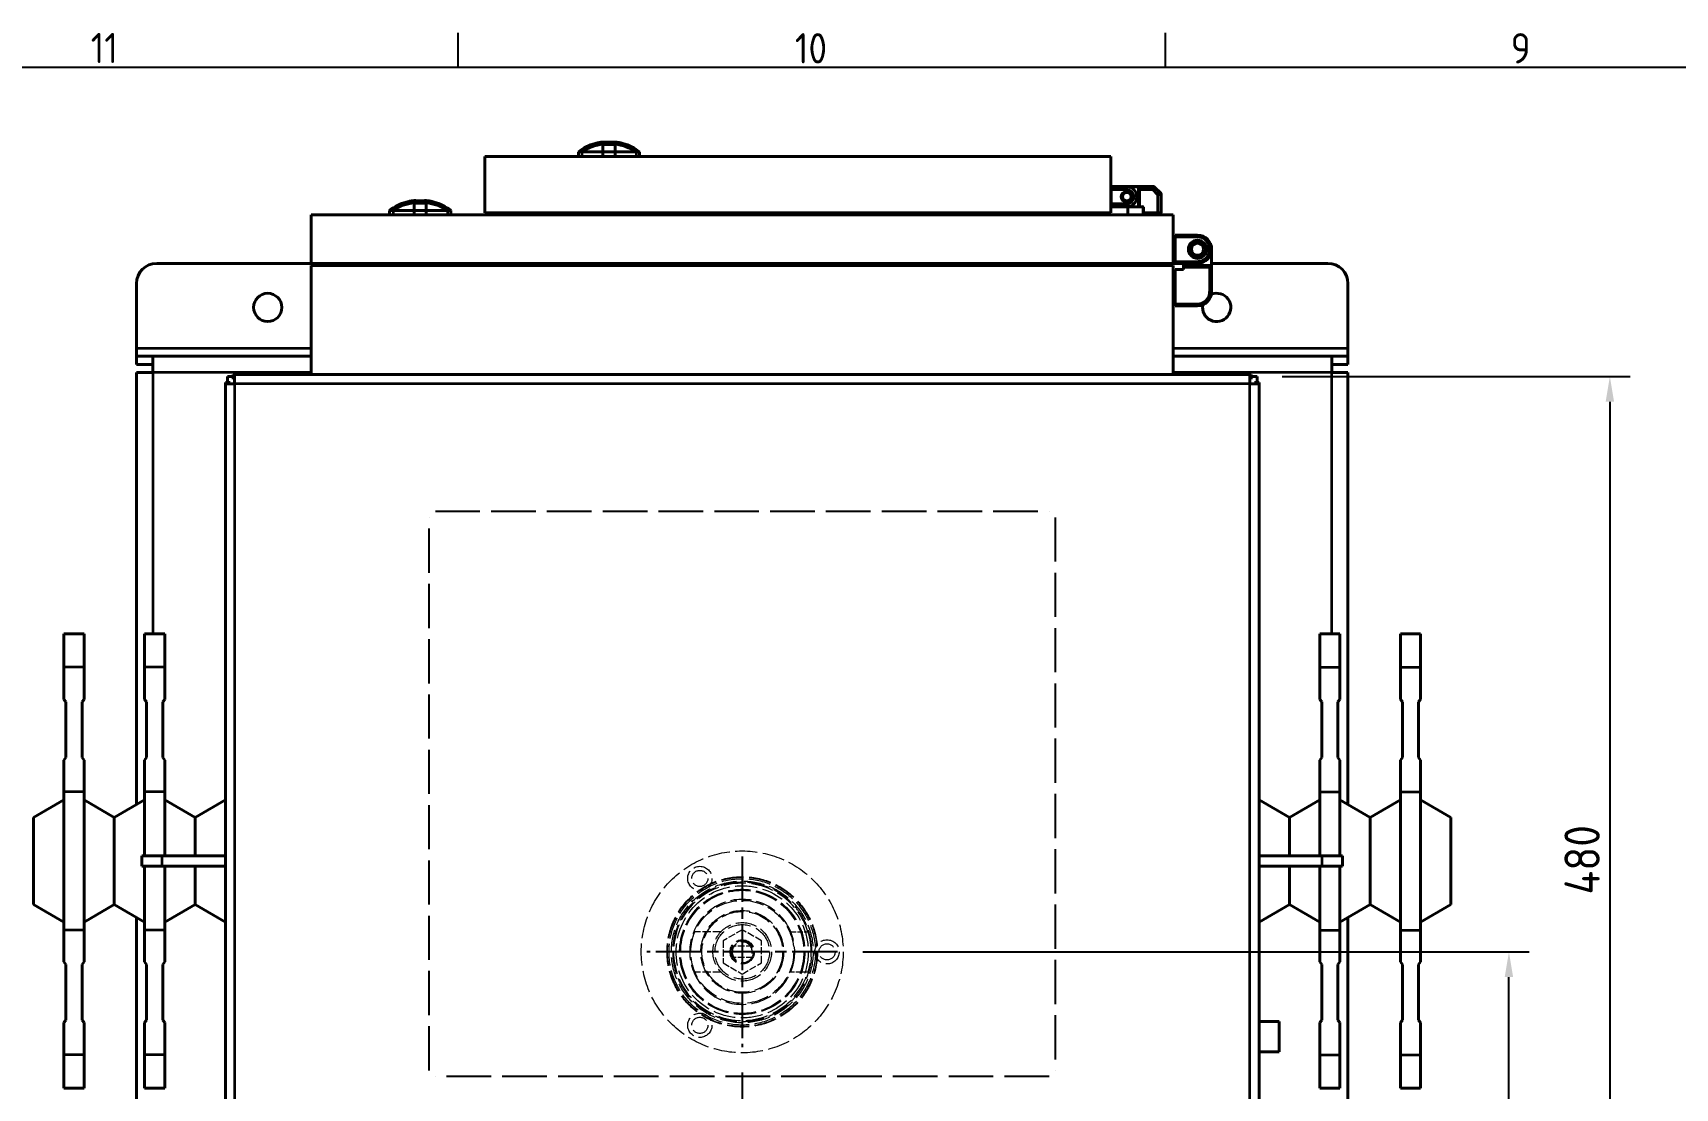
# Model space of a CAD drawing. Header units: millimetres. Extents: x 0 to 4205, y 0 to 2970.
# Drawn here: x 490 to 1304, y 2364 to 2887 of the extents above; entities that cross this region are included whole.
import ezdxf

# ---------------------------------------------------------------- set-up
doc = ezdxf.new("R2010")
doc.units = ezdxf.units.MM
doc.header["$LTSCALE"] = 5
doc.linetypes.add('CHAIN', pattern=[0.3543, 0.2362, -0.0295, 0.0591, -0.0295])
doc.linetypes.add('DASHED', pattern=[0.2067, 0.1654, -0.0413])
doc.layers.get('0').update_dxf_attribs({"color": 3, "lineweight": 25})
for name, color, linetype, lineweight in [('가려진 것(ISO)', 2, 'DASHED', 18), ('가려진 좁은 것(ISO)', 2, 'DASHED', 18), ('가시적인 것(ISO)', 3, 'Continuous', 40), ('가시적인 좁은 것(ISO)', 3, 'Continuous', 35), ('경계(ISO)', 7, 'Continuous', 25), ('스케치 형상(ISO)', 3, 'Continuous', 25), ('중심 표식(ISO)', 1, 'Continuous', 25), ('치수(ISO)', 2, 'Continuous', 25)]:
    doc.layers.add(name, color=color, linetype=linetype, lineweight=lineweight)
doc.styles.add('문자 텍스트_M2B', font='isocp.shx')
doc.styles.add('치수 텍스트_PSTEK_POSCO', font='isocp.shx')
doc.dimstyles.new('치수_PSTEK_POSCO', dxfattribs={"dimscale": 5, "dimtxt": 3.5, "dimasz": 2.5, "dimexe": 2, "dimexo": 2.5, "dimgap": 1, "dimtad": 1, "dimrnd": 1e-08, "dimdsep": 46, "dimtxsty": '치수 텍스트_PSTEK_POSCO', "dimcen": 0.09, "dimdle": 10, "dimclrd": 7, "dimclre": 7, "dimclrt": 2, "dimadec": 1, "dimazin": 2, "dimtfac": 1, "dimtmove": 0, "dimatfit": 3, "dimfxl": 0, "dimtolj": 1, "dimlwd": -1, "dimlwe": -1, "dimarcsym": 0})

# ---------------------------------------------------------------- blocks, each defined once
blk = doc.blocks.new('경계 Default Border')
at = {"layer": '경계(ISO)'}
for p, q in [((140.17, 574), (140.17, 577.4)), ((210.25, 574), (210.25, 577.4))]:
    blk.add_line(p, q, dxfattribs=at)
at = {"layer": '경계(ISO)', "flags": 128}
blk.add_lwpolyline([(20, 20), (20, 574), (821, 574), (821, 20), (20, 20)], dxfattribs=at)
at = {"layer": '경계(ISO)', "color": 2, "char_height": 3, "attachment_point": 7, "style": '문자 텍스트_M2B'}
for s, insert in [('11', (103.78, 574.4)), ('10', (173.53, 574.37)), ('9', (244.44, 574.37))]:
    blk.add_mtext(s, dxfattribs=dict(at, insert=insert))
blk = doc.blocks.new('*D33')
at = {"layer": 'Defpoints', "color": 0, "transparency": 16777216}
for p in [(841.59, 2384.57), (1096.59, 2236.82), (1096.59, 2161.23)]:
    blk.add_point(p, dxfattribs=at)
at = {"layer": '치수(ISO)', "color": 7, "transparency": 16777216}
for p, q in [((841.59, 2372.07), (841.59, 2151.23)), ((1096.59, 2224.32), (1096.59, 2151.23)), ((854.09, 2161.23), (1084.09, 2161.23))]:
    blk.add_line(p, q, dxfattribs=at)
for points in [[(854.09, 2163.31), (854.09, 2159.14), (841.59, 2161.23)], [(1084.09, 2163.31), (1084.09, 2159.14), (1096.59, 2161.23)]]:
    blk.add_solid(points, dxfattribs=at)
at = {"layer": '치수(ISO)', "color": 2, "transparency": 16777216, "insert": (952.75, 2174.98), "char_height": 17.5, "attachment_point": 4, "style": '치수 텍스트_PSTEK_POSCO'}
blk.add_mtext('\\A1;255', dxfattribs=at)
blk = doc.blocks.new('*D34')
at = {"layer": 'Defpoints', "color": 0, "transparency": 16777216}
for p in [(888.84, 2431.82), (1221.33, 2431.82), (1096.59, 2236.82)]:
    blk.add_point(p, dxfattribs=at)
at = {"layer": '치수(ISO)', "color": 7, "transparency": 16777216}
for p, q in [((901.34, 2431.82), (1231.33, 2431.82)), ((1221.33, 2249.32), (1221.33, 2419.32)), ((1109.09, 2236.82), (1231.33, 2236.82))]:
    blk.add_line(p, q, dxfattribs=at)
for points in [[(1219.24, 2419.32), (1223.41, 2419.32), (1221.33, 2431.82)], [(1219.24, 2249.32), (1223.41, 2249.32), (1221.33, 2236.82)]]:
    blk.add_solid(points, dxfattribs=at)
at = {"layer": '치수(ISO)', "color": 2, "transparency": 16777216, "insert": (1207.58, 2319.92), "char_height": 17.5, "attachment_point": 4, "rotation": 90, "style": '치수 텍스트_PSTEK_POSCO'}
blk.add_mtext('\\A1;195', dxfattribs=at)
blk = doc.blocks.new('*D39')
at = {"layer": 'Defpoints', "color": 0, "transparency": 16777216}
for p in [(1096.59, 2716.82), (1096.59, 2236.82), (1271.31, 2236.82)]:
    blk.add_point(p, dxfattribs=at)
at = {"layer": '치수(ISO)', "color": 7, "transparency": 16777216}
for p, q in [((1109.09, 2716.82), (1281.31, 2716.82)), ((1271.31, 2704.32), (1271.31, 2249.32)), ((1109.09, 2236.82), (1281.31, 2236.82))]:
    blk.add_line(p, q, dxfattribs=at)
for points in [[(1269.23, 2704.32), (1273.4, 2704.32), (1271.31, 2716.82)], [(1269.23, 2249.32), (1273.4, 2249.32), (1271.31, 2236.82)]]:
    blk.add_solid(points, dxfattribs=at)
at = {"layer": '치수(ISO)', "color": 2, "transparency": 16777216, "insert": (1257.56, 2460.18), "char_height": 17.5, "attachment_point": 4, "rotation": 90, "style": '치수 텍스트_PSTEK_POSCO'}
blk.add_mtext('\\A1;480', dxfattribs=at)

msp = doc.modelspace()

# ---------------------------------------------------------------- linework, layer by layer
at = {"layer": '가려진 것(ISO)', "ltscale": 4.935886}
for p, q in [((831.088, 2441.816), (818.131, 2441.816)), ((831.088, 2421.816), (818.131, 2421.816))]:
    msp.add_line(p, q, dxfattribs=at)
at = {"layer": '가려진 것(ISO)', "ltscale": 4.178673}
for p, q in [((841.588, 2442.786), (832.088, 2437.301)), ((851.088, 2437.301), (841.588, 2442.786)), ((832.088, 2437.301), (832.088, 2426.331)), ((851.088, 2426.331), (851.088, 2437.301)), ((832.088, 2426.331), (841.588, 2420.846)), ((841.588, 2420.846), (851.088, 2426.331))]:
    msp.add_line(p, q, dxfattribs=at)
at = {"layer": '가려진 것(ISO)', "ltscale": 3.236419}
for p, q in [((865.588, 2441.816), (874.084, 2441.816)), ((874.084, 2421.816), (865.588, 2421.816))]:
    msp.add_line(p, q, dxfattribs=at)
at = {"layer": '가려진 것(ISO)', "ltscale": 4.062757}
for p, q in [((846.921, 2434.566), (836.256, 2434.566)), ((846.921, 2429.066), (836.256, 2429.066))]:
    msp.add_line(p, q, dxfattribs=at)
at = {"layer": '가려진 것(ISO)', "ltscale": 13.216351}
msp.add_circle((841.588, 2431.816), 50, dxfattribs=at)
at = {"layer": '가려진 것(ISO)', "ltscale": 12.159042}
for centre, radius in [((820.588, 2468.189), 6), ((820.588, 2468.189), 4), ((841.588, 2431.816), 6), ((883.588, 2431.816), 6), ((883.588, 2431.816), 4), ((820.588, 2395.443), 6), ((820.588, 2395.443), 4)]:
    msp.add_circle(centre, radius, dxfattribs=at)
at = {"layer": '가려진 것(ISO)', "ltscale": 13.321304}
msp.add_circle((841.588, 2431.816), 37.25, dxfattribs=at)
at = {"layer": '가려진 것(ISO)', "ltscale": 13.231899}
msp.add_circle((841.588, 2431.816), 37, dxfattribs=at)
at = {"layer": '가려진 것(ISO)', "ltscale": 12.966317}
msp.add_circle((841.588, 2431.816), 36.257, dxfattribs=at)
at = {"layer": '가려진 것(ISO)', "ltscale": 13.264874}
msp.add_circle((841.588, 2431.816), 32.728, dxfattribs=at)
at = {"layer": '가려진 것(ISO)', "ltscale": 13.461798}
msp.add_circle((841.588, 2431.816), 31, dxfattribs=at)
at = {"layer": '가려진 것(ISO)', "ltscale": 13.244672}
msp.add_circle((841.588, 2431.816), 30.5, dxfattribs=at)
at = {"layer": '가려진 것(ISO)', "ltscale": 12.918983}
msp.add_circle((841.588, 2431.816), 25.5, dxfattribs=at)
at = {"layer": '가려진 것(ISO)', "ltscale": 12.463018}
msp.add_circle((841.588, 2431.816), 20.5, dxfattribs=at)
at = {"layer": '가려진 것(ISO)', "ltscale": 13.510047}
msp.add_circle((841.588, 2431.816), 20, dxfattribs=at)
at = {"layer": '가려진 것(ISO)', "ltscale": 12.593294}
msp.add_circle((841.588, 2431.816), 14.5, dxfattribs=at)
at = {"layer": '가려진 것(ISO)', "ltscale": 13.678923}
msp.add_circle((841.588, 2431.816), 13.5, dxfattribs=at)
at = {"layer": '가려진 것(ISO)', "ltscale": 11.145789}
msp.add_circle((841.588, 2431.816), 5.5, dxfattribs=at)
at = {"layer": '가려진 것(ISO)', "ltscale": 13.361539}
msp.add_arc((841.588, 2431.816), 34, 17.104635, 342.895365, dxfattribs=at)
at = {"layer": '가려진 것(ISO)', "ltscale": 12.563987}
msp.add_arc((841.588, 2431.816), 26, 22.619865, 337.380135, dxfattribs=at)
at = {"layer": '가려진 것(ISO)', "ltscale": 11.285111}
msp.add_arc((841.588, 2431.816), 4.95, 350, 260, dxfattribs=at)
at = {"layer": '가려진 것(ISO)', "ltscale": 15.347257}
msp.add_open_spline([(865.588, 2421.816), (865.633, 2421.919), (865.7, 2422.073), (866.089, 2423.097), (866.359, 2423.864), (866.857, 2425.625), (867.118, 2426.741), (867.486, 2429.201), (867.588, 2430.547), (867.588, 2433.086), (867.486, 2434.431), (867.118, 2436.891), (866.857, 2438.007), (866.359, 2439.768), (866.089, 2440.535), (865.7, 2441.559), (865.633, 2441.713), (865.588, 2441.816)], degree=3, knots=[-3.0478635, -3.0478635, -3.0478635, -3.0478635, -2.6667178, -2.6667178, -2.2855722, -2.2855722, -1.904752, -1.904752, -1.5239317, -1.5239317, -1.1431115, -1.1431115, -0.7622913, -0.7622913, -0.3811457, -0.3811457, 0, 0, 0, 0], dxfattribs=at)
at = {"layer": '가려진 것(ISO)', "ltscale": 15.282051}
msp.add_open_spline([(874.084, 2441.816), (874.117, 2441.714), (874.166, 2441.562), (874.454, 2440.539), (874.657, 2439.771), (875.033, 2438.004), (875.231, 2436.884), (875.511, 2434.422), (875.588, 2433.08), (875.588, 2430.553), (875.511, 2429.21), (875.231, 2426.748), (875.033, 2425.629), (874.657, 2423.861), (874.454, 2423.093), (874.166, 2422.07), (874.117, 2421.918), (874.084, 2421.816)], degree=3, knots=[0, 0, 0, 0, 0.3791699, 0.3791699, 0.7583399, 0.7583399, 1.1374058, 1.1374058, 1.5164718, 1.5164718, 1.8955377, 1.8955377, 2.2746037, 2.2746037, 2.6537736, 2.6537736, 3.0329435, 3.0329435, 3.0329435, 3.0329435], dxfattribs=at)
at = {"layer": '가려진 좁은 것(ISO)', "ltscale": 1.371466}
for p, q in [((815.93, 2457.433), (817.202, 2456.162)), ((805.331, 2431.787), (807.129, 2431.788))]:
    msp.add_line(p, q, dxfattribs=at)
at = {"layer": '가려진 좁은 것(ISO)', "ltscale": 13.34145}
msp.add_circle((841.588, 2431.816), 35.112, dxfattribs=at)
at = {"layer": '가려진 좁은 것(ISO)', "ltscale": 13.093262}
msp.add_open_spline([(807.129, 2431.788), (807.127, 2434.327), (807.407, 2436.873), (808.459, 2441.557), (809.166, 2443.697), (811.379, 2448.711), (813.144, 2451.542), (816.034, 2454.963), (816.851, 2455.834), (819.309, 2458.197), (821.076, 2459.596), (824.852, 2462.021), (826.858, 2463.047), (831.47, 2464.869), (834.165, 2465.579), (838.609, 2466.189), (840.332, 2466.294), (843.567, 2466.252), (845.101, 2466.13), (848.147, 2465.68), (849.658, 2465.352), (854.138, 2464.06), (856.993, 2462.798), (861.122, 2460.256), (862.523, 2459.241), (865.885, 2456.398), (867.717, 2454.442), (870.295, 2450.949), (871.18, 2449.549), (872.517, 2447.054), (873.021, 2445.985), (874.311, 2442.842), (874.962, 2440.685), (875.83, 2436.282), (876.047, 2434.038), (876.047, 2431.816), (876.047, 2429.283), (875.764, 2426.735), (875.009, 2423.373), (874.773, 2422.488), (873.575, 2418.623), (872.245, 2415.769), (869.732, 2411.878), (868.844, 2410.681), (866.927, 2408.416), (865.897, 2407.348), (863.528, 2405.188), (862.148, 2404.107), (858.415, 2401.621), (855.951, 2400.376), (851.318, 2398.685), (849.136, 2398.119), (844.703, 2397.425), (842.453, 2397.297), (839.058, 2397.43), (837.88, 2397.537), (835.078, 2397.938), (833.459, 2398.289), (829.295, 2399.513), (826.829, 2400.563), (823.005, 2402.746), (821.572, 2403.714), (817.768, 2406.721), (815.604, 2408.969), (812.854, 2412.735), (812.027, 2414.042), (810.56, 2416.749), (809.919, 2418.148), (808.77, 2421.172), (808.278, 2422.827), (807.394, 2426.904), (807.131, 2429.357), (807.129, 2431.788)], degree=3, knots=[-30.9218623, -30.9218623, -30.9218623, -30.9218623, -30.194033, -30.194033, -29.5554002, -29.5554002, -28.6192303, -28.6192303, -28.2781394, -28.2781394, -27.6395115, -27.6395115, -27.0008787, -27.0008787, -26.2146913, -26.2146913, -25.7236179, -25.7236179, -25.2850198, -25.2850198, -24.8464169, -24.8464169, -23.955972, -23.955972, -23.4655821, -23.4655821, -22.6992237, -22.6992237, -22.2293463, -22.2293463, -21.8918356, -21.8918356, -21.2532076, -21.2532076, -20.6145749, -20.6145749, -20.6145749, -19.8867432, -19.8867432, -19.6243541, -19.6243541, -18.7272218, -18.7272218, -18.3044339, -18.3044339, -17.8816507, -17.8816507, -17.3830676, -17.3830676, -16.6043899, -16.6043899, -15.9657571, -15.9657571, -15.3271292, -15.3271292, -14.9894798, -14.9894798, -14.5196717, -14.5196717, -13.7532952, -13.7532952, -13.262949, -13.262949, -12.3725274, -12.3725274, -11.9339347, -11.9339347, -11.4953469, -11.4953469, -11.0042866, -11.0042866, -10.3072874, -10.3072874, -10.3072874, -10.3072874], dxfattribs=at)
at = {"layer": '가시적인 것(ISO)'}
for p, q in [((772.588, 2832.901), (772.588, 2831.657)), ((772.588, 2831.657), (772.588, 2828.085)), ((778.588, 2832.901), (778.588, 2831.657)), ((778.588, 2831.657), (778.588, 2828.085)), ((714.088, 2797.816), (714.088, 2825.816)), ((714.088, 2825.816), (1024.088, 2825.816)), ((760.451, 2828.085), (760.451, 2825.816)), ((772.588, 2828.085), (772.588, 2825.816)), ((772.588, 2828.085), (778.588, 2828.085)), ((778.588, 2828.085), (778.588, 2825.816)), ((790.726, 2828.085), (790.726, 2825.816)), ((1024.088, 2797.816), (1024.088, 2825.816)), ((1024.288, 2810.816), (1032.088, 2810.816)), ((1029.688, 2806.816), (1029.634, 2806.816)), ((1037.888, 2810.816), (1032.088, 2810.816)), ((1038.288, 2810.816), (1037.888, 2810.816)), ((1038.088, 2809.233), (1038.088, 2810.616)), ((1038.088, 2809.233), (1038.088, 2801.016)), ((1045.505, 2810.816), (1038.288, 2810.816)), ((1045.647, 2810.758), (1049.03, 2807.375)), ((1049.088, 2807.233), (1049.088, 2798.016)), ((666.951, 2799.085), (666.951, 2796.816)), ((679.088, 2803.901), (679.088, 2802.657)), ((679.088, 2802.657), (679.088, 2799.085)), ((679.088, 2799.085), (679.088, 2796.816)), ((679.088, 2799.085), (685.088, 2799.085)), ((685.088, 2803.901), (685.088, 2802.657)), ((685.088, 2802.657), (685.088, 2799.085)), ((685.088, 2799.085), (685.088, 2796.816)), ((697.226, 2799.085), (697.226, 2796.816)), ((1032.088, 2800.816), (1024.288, 2800.816)), ((1032.088, 2800.816), (1037.888, 2800.816)), ((1032.588, 2803.214), (1032.588, 2803.265)), ((1032.588, 2796.816), (1032.588, 2800.816)), ((1037.888, 2800.816), (1038.288, 2800.816)), ((1038.288, 2800.816), (1039.888, 2800.816)), ((1040.088, 2800.616), (1040.088, 2798.016)), ((1055.088, 2796.816), (628.088, 2796.816)), ((628.088, 2796.816), (628.088, 2772.816)), ((1024.088, 2797.816), (714.088, 2797.816)), ((741.088, 2796.816), (741.088, 2797.816)), ((997.088, 2796.816), (997.088, 2797.816)), ((1017.588, 2796.816), (1017.588, 2797.816)), ((1040.288, 2797.816), (1047.505, 2797.816)), ((1047.505, 2797.816), (1048.888, 2797.816)), ((1055.088, 2772.816), (1055.088, 2796.816)), ((1056.088, 2786.816), (1067.088, 2786.816)), ((1056.088, 2785.816), (1056.088, 2786.816)), ((1056.088, 2785.816), (1056.088, 2773.816)), ((1056.088, 2772.816), (1056.088, 2773.816)), ((1074.088, 2779.816), (1074.088, 2771.816)), ((628.088, 2772.816), (551.588, 2772.816)), ((628.088, 2772.816), (1055.088, 2772.816)), ((628.088, 2771.816), (1055.088, 2771.816)), ((628.088, 2717.816), (628.088, 2771.816)), ((648.088, 2771.816), (648.088, 2772.816)), ((1035.088, 2771.816), (1035.088, 2772.816)), ((1056.088, 2772.816), (1055.088, 2772.816)), ((1055.088, 2717.816), (1055.088, 2771.816)), ((1067.088, 2772.816), (1056.088, 2772.816)), ((1060.088, 2769.816), (1056.088, 2769.816)), ((1056.088, 2769.816), (1056.088, 2752.816)), ((1060.088, 2771.816), (1060.088, 2772.816)), ((1060.088, 2770.816), (1060.088, 2771.816)), ((1074.088, 2771.816), (1060.088, 2771.816)), ((1060.088, 2770.816), (1060.088, 2769.816)), ((1073.088, 2770.816), (1074.088, 2771.816)), ((1131.588, 2772.816), (1074.088, 2772.816)), ((1074.088, 2771.816), (1074.088, 2758.816)), ((541.588, 2762.816), (541.588, 2730.816)), ((1141.588, 2762.816), (1141.588, 2730.816)), ((1056.088, 2751.816), (1056.088, 2752.816)), ((1067.088, 2751.816), (1056.088, 2751.816)), ((541.588, 2730.816), (541.588, 2726.816)), ((541.588, 2722.816), (541.588, 2726.816)), ((541.588, 2726.816), (549.588, 2726.816)), ((549.588, 2718.816), (549.588, 2726.816)), ((549.588, 2726.816), (628.088, 2726.816)), ((1055.088, 2726.816), (1133.588, 2726.816)), ((1133.588, 2726.816), (1133.588, 2718.816)), ((1133.588, 2726.816), (1141.588, 2726.816)), ((1141.588, 2730.816), (1141.588, 2726.816)), ((1141.588, 2726.816), (1141.588, 2722.816)), ((549.588, 2722.816), (541.588, 2722.816)), ((541.588, 2504.757), (541.588, 2718.816)), ((549.588, 2718.816), (541.588, 2718.816)), ((586.588, 2713.89), (586.588, 2716.816)), ((586.588, 2716.816), (589.515, 2716.816)), ((590.188, 2717.816), (589.515, 2717.816)), ((589.515, 2715.516), (589.515, 2717.816)), ((590.188, 2717.816), (1092.988, 2717.816)), ((590.188, 2717.816), (590.188, 2713.216)), ((1092.988, 2713.216), (1092.988, 2717.816)), ((1093.662, 2717.816), (1092.988, 2717.816)), ((1093.662, 2715.516), (1093.662, 2717.816)), ((1093.662, 2716.816), (1096.588, 2716.816)), ((1096.588, 2716.816), (1096.588, 2713.89)), ((1141.588, 2722.816), (1133.588, 2722.816)), ((1141.588, 2718.816), (1133.588, 2718.816)), ((1141.588, 2718.816), (1141.588, 2504.757)), ((587.888, 2713.89), (585.588, 2713.89)), ((585.588, 2713.89), (585.588, 2713.216)), ((585.588, 2240.416), (585.588, 2713.216)), ((590.188, 2713.216), (585.588, 2713.216)), ((587.888, 2713.216), (587.888, 2713.89)), ((590.188, 2715.516), (589.515, 2715.516)), ((589.588, 2713.216), (589.588, 2713.816)), ((589.588, 2713.816), (590.188, 2713.816)), ((1092.988, 2715.516), (1093.662, 2715.516)), ((1092.988, 2713.816), (1093.588, 2713.816)), ((1097.588, 2713.216), (1092.988, 2713.216)), ((1093.588, 2713.816), (1093.588, 2713.216)), ((1095.288, 2713.216), (1095.288, 2713.89)), ((1095.288, 2713.89), (1097.588, 2713.89)), ((1097.588, 2713.216), (1097.588, 2713.89)), ((1097.588, 2713.216), (1097.588, 2240.416)), ((505.588, 2589.316), (505.588, 2572.867)), ((515.588, 2589.316), (505.588, 2589.316)), ((515.588, 2572.867), (515.588, 2589.316)), ((545.588, 2589.316), (545.588, 2572.867)), ((555.588, 2589.316), (545.588, 2589.316)), ((555.588, 2572.867), (555.588, 2589.316)), ((1127.588, 2589.316), (1127.588, 2572.867)), ((1127.588, 2589.316), (1137.588, 2589.316)), ((1137.588, 2572.867), (1137.588, 2589.316)), ((1167.588, 2589.316), (1167.588, 2572.867)), ((1167.588, 2589.316), (1177.588, 2589.316)), ((1177.588, 2572.867), (1177.588, 2589.316)), ((505.588, 2556.816), (505.588, 2572.867)), ((515.588, 2572.867), (515.588, 2556.816)), ((545.588, 2556.816), (545.588, 2572.867)), ((555.588, 2572.867), (555.588, 2556.816)), ((1127.588, 2556.816), (1127.588, 2572.867)), ((1137.588, 2572.867), (1137.588, 2556.816)), ((1167.588, 2556.816), (1167.588, 2572.867)), ((1177.588, 2572.867), (1177.588, 2556.816)), ((505.588, 2556.816), (506.588, 2555.624)), ((506.588, 2555.624), (506.588, 2528.008)), ((514.588, 2555.624), (515.588, 2556.816)), ((514.588, 2528.008), (514.588, 2555.624)), ((545.588, 2556.816), (546.588, 2555.624)), ((546.588, 2555.624), (546.588, 2528.008)), ((554.588, 2555.624), (555.588, 2556.816)), ((554.588, 2528.008), (554.588, 2555.624)), ((1127.588, 2556.816), (1128.588, 2555.624)), ((1128.588, 2555.624), (1128.588, 2528.008)), ((1136.588, 2555.624), (1137.588, 2556.816)), ((1136.588, 2528.008), (1136.588, 2555.624)), ((1167.588, 2556.816), (1168.588, 2555.624)), ((1168.588, 2555.624), (1168.588, 2528.008)), ((1176.588, 2555.624), (1177.588, 2556.816)), ((1176.588, 2528.008), (1176.588, 2555.624)), ((506.588, 2528.008), (505.588, 2526.816)), ((505.588, 2511.018), (505.588, 2526.816)), ((515.588, 2526.816), (514.588, 2528.008)), ((515.588, 2526.816), (515.588, 2511.018)), ((546.588, 2528.008), (545.588, 2526.816)), ((545.588, 2511.018), (545.588, 2526.816)), ((555.588, 2526.816), (554.588, 2528.008)), ((555.588, 2526.816), (555.588, 2511.018)), ((1128.588, 2528.008), (1127.588, 2526.816)), ((1127.588, 2511.018), (1127.588, 2526.816)), ((1137.588, 2526.816), (1136.588, 2528.008)), ((1137.588, 2526.816), (1137.588, 2511.018)), ((1168.588, 2528.008), (1167.588, 2526.816)), ((1167.588, 2511.018), (1167.588, 2526.816)), ((1177.588, 2526.816), (1176.588, 2528.008)), ((1177.588, 2526.816), (1177.588, 2511.018)), ((490.588, 2498.406), (505.588, 2507.066)), ((505.588, 2511.018), (505.588, 2442.614)), ((515.588, 2442.614), (515.588, 2511.018)), ((530.588, 2498.406), (515.588, 2507.066)), ((530.588, 2498.406), (545.588, 2507.066)), ((545.588, 2511.018), (545.588, 2479.316)), ((555.588, 2479.316), (555.588, 2511.018)), ((570.588, 2498.406), (555.588, 2507.066)), ((570.588, 2498.406), (585.588, 2507.066)), ((1112.588, 2498.406), (1097.588, 2507.066)), ((1112.588, 2498.406), (1127.588, 2507.066)), ((1127.588, 2511.018), (1127.588, 2479.316)), ((1137.588, 2479.316), (1137.588, 2511.018)), ((1152.588, 2498.406), (1137.588, 2507.066)), ((1152.588, 2498.406), (1167.588, 2507.066)), ((1167.588, 2511.018), (1167.588, 2442.614)), ((1177.588, 2442.614), (1177.588, 2511.018)), ((1192.588, 2498.406), (1177.588, 2507.066)), ((490.588, 2498.406), (490.588, 2455.226)), ((530.588, 2498.406), (530.588, 2455.226)), ((570.588, 2498.406), (570.588, 2479.316)), ((1112.588, 2479.316), (1112.588, 2498.406)), ((1152.588, 2455.226), (1152.588, 2498.406)), ((1192.588, 2455.226), (1192.588, 2498.406)), ((544.288, 2479.316), (554.288, 2479.316)), ((544.288, 2474.316), (544.288, 2479.316)), ((554.288, 2474.316), (544.288, 2474.316)), ((545.588, 2474.316), (545.588, 2442.614)), ((585.588, 2479.316), (554.288, 2479.316)), ((554.288, 2474.316), (585.588, 2474.316)), ((555.588, 2442.614), (555.588, 2474.316)), ((570.588, 2474.316), (570.588, 2455.226)), ((1097.588, 2479.316), (1128.888, 2479.316)), ((1128.888, 2474.316), (1097.588, 2474.316)), ((1112.588, 2455.226), (1112.588, 2474.316)), ((1127.588, 2474.316), (1127.588, 2442.614)), ((1138.888, 2479.316), (1128.888, 2479.316)), ((1128.888, 2474.316), (1138.888, 2474.316)), ((1137.588, 2442.614), (1137.588, 2474.316)), ((1138.888, 2474.316), (1138.888, 2479.316)), ((490.588, 2455.226), (505.588, 2446.566)), ((530.588, 2455.226), (515.588, 2446.566)), ((530.588, 2455.226), (545.588, 2446.566)), ((541.588, 2234.816), (541.588, 2448.876)), ((570.588, 2455.226), (555.588, 2446.566)), ((570.588, 2455.226), (585.588, 2446.566)), ((1112.588, 2455.226), (1097.588, 2446.566)), ((1112.588, 2455.226), (1127.588, 2446.566)), ((1152.588, 2455.226), (1137.588, 2446.566)), ((1141.588, 2448.876), (1141.588, 2234.816)), ((1152.588, 2455.226), (1167.588, 2446.566)), ((1192.588, 2455.226), (1177.588, 2446.566)), ((505.588, 2426.816), (505.588, 2442.614)), ((515.588, 2442.614), (515.588, 2426.816)), ((545.588, 2426.816), (545.588, 2442.614)), ((555.588, 2442.614), (555.588, 2426.816)), ((1127.588, 2426.816), (1127.588, 2442.614)), ((1137.588, 2442.614), (1137.588, 2426.816)), ((1167.588, 2426.816), (1167.588, 2442.614)), ((1177.588, 2442.614), (1177.588, 2426.816)), ((505.588, 2426.816), (506.588, 2425.624)), ((506.588, 2425.624), (506.588, 2398.008)), ((514.588, 2425.624), (515.588, 2426.816)), ((514.588, 2398.008), (514.588, 2425.624)), ((545.588, 2426.816), (546.588, 2425.624)), ((546.588, 2425.624), (546.588, 2398.008)), ((554.588, 2425.624), (555.588, 2426.816)), ((554.588, 2398.008), (554.588, 2425.624)), ((1127.588, 2426.816), (1128.588, 2425.624)), ((1128.588, 2425.624), (1128.588, 2398.008)), ((1136.588, 2425.624), (1137.588, 2426.816)), ((1136.588, 2398.008), (1136.588, 2425.624)), ((1167.588, 2426.816), (1168.588, 2425.624)), ((1168.588, 2425.624), (1168.588, 2398.008)), ((1176.588, 2425.624), (1177.588, 2426.816)), ((1176.588, 2398.008), (1176.588, 2425.624)), ((506.588, 2398.008), (505.588, 2396.816)), ((505.588, 2380.766), (505.588, 2396.816)), ((515.588, 2396.816), (514.588, 2398.008)), ((515.588, 2396.816), (515.588, 2380.766)), ((546.588, 2398.008), (545.588, 2396.816)), ((545.588, 2380.766), (545.588, 2396.816)), ((555.588, 2396.816), (554.588, 2398.008)), ((555.588, 2396.816), (555.588, 2380.766)), ((1097.588, 2397.316), (1107.588, 2397.316)), ((1107.588, 2382.316), (1107.588, 2397.316)), ((1128.588, 2398.008), (1127.588, 2396.816)), ((1127.588, 2380.766), (1127.588, 2396.816)), ((1137.588, 2396.816), (1136.588, 2398.008)), ((1137.588, 2396.816), (1137.588, 2380.766)), ((1168.588, 2398.008), (1167.588, 2396.816)), ((1167.588, 2380.766), (1167.588, 2396.816)), ((1177.588, 2396.816), (1176.588, 2398.008)), ((1177.588, 2396.816), (1177.588, 2380.766)), ((505.588, 2380.766), (505.588, 2364.316)), ((515.588, 2364.316), (515.588, 2380.766)), ((545.588, 2380.766), (545.588, 2364.316)), ((555.588, 2364.316), (555.588, 2380.766)), ((1097.588, 2382.316), (1107.588, 2382.316)), ((1127.588, 2380.766), (1127.588, 2364.316)), ((1137.588, 2364.316), (1137.588, 2380.766)), ((1167.588, 2380.766), (1167.588, 2364.316)), ((1177.588, 2364.316), (1177.588, 2380.766)), ((515.588, 2364.316), (505.588, 2364.316)), ((555.588, 2364.316), (545.588, 2364.316)), ((1127.588, 2364.316), (1137.588, 2364.316)), ((1167.588, 2364.316), (1177.588, 2364.316))]:
    msp.add_line(p, q, dxfattribs=at)
for centre, radius in [((1032.088, 2805.816), 2.65), ((1032.088, 2805.816), 2.6), ((1032.088, 2805.816), 2.1), ((1067.088, 2779.816), 4.5), ((1067.088, 2779.816), 4), ((1067.088, 2779.816), 3), ((606.588, 2751.016), 7)]:
    msp.add_circle(centre, radius, dxfattribs=at)
for centre, radius, start, end in [((775.588, 2808.076), 25.09, 106.012838, 127.108541), ((775.588, 2808.076), 25.09, 52.891459, 73.987162), ((1024.288, 2810.616), 0.2, 90, 180), ((1032.088, 2805.816), 5, 270, 90), ((1038.288, 2810.616), 0.2, 90, 180), ((1045.505, 2810.616), 0.2, 45, 90), ((1048.888, 2807.233), 0.2, 0, 45), ((682.088, 2779.076), 25.09, 106.012838, 127.108541), ((682.088, 2779.076), 25.09, 52.891459, 73.987162), ((1024.288, 2801.016), 0.2, 180, 270), ((1038.288, 2801.016), 0.2, 180, 270), ((1039.888, 2800.616), 0.2, 0, 90), ((1040.288, 2798.016), 0.2, 180, 270), ((1048.888, 2798.016), 0.2, 270, 0), ((1067.088, 2779.816), 7, 270, 90), ((551.588, 2762.816), 10, 90, 180), ((1131.588, 2762.816), 10, 0, 90), ((1067.088, 2758.816), 7, 270, 0), ((1076.588, 2751.016), 7, 169.211301, 112.013106)]:
    msp.add_arc(centre, radius, start, end, dxfattribs=at)
for points in [[(765.546, 2831.069), (765.637, 2831.108), (765.775, 2831.168), (765.958, 2831.244)], [(772.597, 2832.902), (772.594, 2832.902), (772.591, 2832.902), (772.588, 2832.901)], [(772.597, 2832.902), (773.559, 2832.879), (774.579, 2832.864), (775.587, 2832.864)], [(775.587, 2832.864), (776.596, 2832.864), (777.616, 2832.879), (778.579, 2832.902)], [(778.588, 2832.901), (778.585, 2832.902), (778.582, 2832.902), (778.579, 2832.902)], [(1029.724, 2807.013), (1029.671, 2806.909), (1029.62, 2806.79), (1029.576, 2806.66)], [(672.046, 2802.069), (672.137, 2802.108), (672.275, 2802.168), (672.458, 2802.244)], [(679.097, 2803.902), (679.094, 2803.902), (679.091, 2803.902), (679.088, 2803.901)], [(679.097, 2803.902), (680.059, 2803.879), (681.079, 2803.864), (682.087, 2803.864)], [(682.087, 2803.864), (683.096, 2803.864), (684.116, 2803.879), (685.079, 2803.902)], [(685.088, 2803.901), (685.085, 2803.902), (685.082, 2803.902), (685.079, 2803.902)], [(1029.622, 2804.847), (1029.651, 2804.773), (1029.682, 2804.703), (1029.714, 2804.639)], [(1029.92, 2804.292), (1029.983, 2804.203), (1030.035, 2804.141), (1030.058, 2804.113)], [(1030.024, 2804.154), (1030.05, 2804.122), (1030.067, 2804.103), (1030.071, 2804.097)]]:
    msp.add_open_spline(points, degree=3, dxfattribs=at)
for points, knots in [([(768.667, 2832.193), (769.495, 2832.43), (770.465, 2832.631), (771.86, 2832.823), (772.224, 2832.866), (772.594, 2832.902)], [0, 0, 0, 0, 0.34312454, 0.34312454, 0.45974379, 0.45974379, 0.45974379, 0.45974379]), ([(778.583, 2832.902), (779.604, 2832.802), (780.583, 2832.65), (781.821, 2832.378), (782.176, 2832.288), (782.509, 2832.193)], [0, 0, 0, 0, 0.32177369, 0.32177369, 0.45994357, 0.45994357, 0.45994357, 0.45994357]), ([(762.125, 2828.085), (761.846, 2828.085), (761.602, 2828.085), (761.183, 2828.085), (761.009, 2828.085), (760.59, 2828.085), (760.506, 2828.085), (760.451, 2828.085)], [-0.79365146, -0.79365146, -0.79365146, -0.79365146, -0.59526888, -0.59526888, -0.39685764, -0.39685764, -0.000001, -0.000001, -0.000001, -0.000001]), ([(772.588, 2828.085), (772.152, 2828.085), (771.72, 2828.085), (770.871, 2828.085), (770.454, 2828.085), (769.228, 2828.085), (768.45, 2828.085), (767.227, 2828.085), (766.759, 2828.085), (765.424, 2828.085), (764.627, 2828.085), (763.228, 2828.085), (762.628, 2828.085), (762.125, 2828.085)], [-1.4345196, -1.4345196, -1.4345196, -1.4345196, -1.3002693, -1.3002693, -1.1658564, -1.1658564, -0.8969451, -0.8969451, -0.7176518, -0.7176518, -0.3586651, -0.3586651, -0.000001, -0.000001, -0.000001, -0.000001]), ([(789.052, 2828.085), (788.548, 2828.085), (787.948, 2828.085), (786.549, 2828.085), (785.752, 2828.085), (784.417, 2828.085), (783.949, 2828.085), (782.727, 2828.085), (781.948, 2828.085), (780.722, 2828.085), (780.306, 2828.085), (779.457, 2828.085), (779.025, 2828.085), (778.588, 2828.085)], [-1.4373876, -1.4373876, -1.4373876, -1.4373876, -1.077998, -1.077998, -0.718291, -0.718291, -0.538642, -0.538642, -0.2691978, -0.2691978, -0.1345178, -0.1345178, -0.000001, -0.000001, -0.000001, -0.000001]), ([(790.726, 2828.085), (790.67, 2828.085), (790.586, 2828.085), (790.168, 2828.085), (789.993, 2828.085), (789.575, 2828.085), (789.33, 2828.085), (789.052, 2828.085)], [-0.79418282, -0.79418282, -0.79418282, -0.79418282, -0.39706048, -0.39706048, -0.1985164, -0.1985164, -0.000001, -0.000001, -0.000001, -0.000001]), ([(1029.867, 2807.261), (1029.797, 2807.154), (1029.719, 2807.017), (1029.633, 2806.814), (1029.615, 2806.77), (1029.599, 2806.725)], [0, 0, 0, 0, 0.065708533, 0.065708533, 0.082771292, 0.082771292, 0.082771292, 0.082771292]), ([(1030.058, 2807.519), (1030.039, 2807.496), (1030, 2807.449), (1029.941, 2807.37), (1029.931, 2807.355), (1029.92, 2807.34)], [0, 0, 0, 0, 0.053116422, 0.053116422, 0.064098195, 0.064098195, 0.064098195, 0.064098195]), ([(1030.072, 2807.536), (1030.072, 2807.536), (1030.072, 2807.536), (1030.072, 2807.536), (1030.071, 2807.535), (1030.069, 2807.532), (1030.068, 2807.531), (1030.066, 2807.529)], [0.006297693, 0.006297693, 0.006297693, 0.006297693, 0.008435831, 0.008435831, 0.015164769, 0.015164769, 0.021717593, 0.021717593, 0.021717593, 0.021717593]), ([(668.625, 2799.085), (668.346, 2799.085), (668.102, 2799.085), (667.683, 2799.085), (667.509, 2799.085), (667.09, 2799.085), (667.006, 2799.085), (666.951, 2799.085)], [-0.79365146, -0.79365146, -0.79365146, -0.79365146, -0.59526888, -0.59526888, -0.39685764, -0.39685764, -0.000001, -0.000001, -0.000001, -0.000001]), ([(679.088, 2799.085), (678.652, 2799.085), (678.22, 2799.085), (677.371, 2799.085), (676.954, 2799.085), (675.728, 2799.085), (674.95, 2799.085), (673.727, 2799.085), (673.259, 2799.085), (671.924, 2799.085), (671.127, 2799.085), (669.728, 2799.085), (669.128, 2799.085), (668.625, 2799.085)], [-1.4345196, -1.4345196, -1.4345196, -1.4345196, -1.3002693, -1.3002693, -1.1658564, -1.1658564, -0.8969451, -0.8969451, -0.7176518, -0.7176518, -0.3586651, -0.3586651, -0.000001, -0.000001, -0.000001, -0.000001]), ([(675.167, 2803.193), (675.995, 2803.43), (676.965, 2803.631), (678.36, 2803.823), (678.724, 2803.866), (679.094, 2803.902)], [0, 0, 0, 0, 0.34312454, 0.34312454, 0.45974379, 0.45974379, 0.45974379, 0.45974379]), ([(685.083, 2803.902), (686.104, 2803.802), (687.083, 2803.65), (688.321, 2803.378), (688.676, 2803.288), (689.009, 2803.193)], [0, 0, 0, 0, 0.32177369, 0.32177369, 0.45994357, 0.45994357, 0.45994357, 0.45994357]), ([(695.552, 2799.085), (695.048, 2799.085), (694.448, 2799.085), (693.049, 2799.085), (692.252, 2799.085), (690.917, 2799.085), (690.449, 2799.085), (689.227, 2799.085), (688.448, 2799.085), (687.222, 2799.085), (686.806, 2799.085), (685.957, 2799.085), (685.525, 2799.085), (685.088, 2799.085)], [-1.4373876, -1.4373876, -1.4373876, -1.4373876, -1.077998, -1.077998, -0.718291, -0.718291, -0.538642, -0.538642, -0.2691978, -0.2691978, -0.1345178, -0.1345178, -0.000001, -0.000001, -0.000001, -0.000001]), ([(697.226, 2799.085), (697.17, 2799.085), (697.086, 2799.085), (696.668, 2799.085), (696.493, 2799.085), (696.075, 2799.085), (695.83, 2799.085), (695.552, 2799.085)], [-0.79418282, -0.79418282, -0.79418282, -0.79418282, -0.39706048, -0.39706048, -0.1985164, -0.1985164, -0.000001, -0.000001, -0.000001, -0.000001]), ([(1029.462, 2806.169), (1029.452, 2806.095), (1029.445, 2806.019), (1029.435, 2805.811), (1029.439, 2805.676), (1029.452, 2805.546)], [0, 0, 0, 0, 0.022913536, 0.022913536, 0.062612472, 0.062612472, 0.062612472, 0.062612472]), ([(1029.577, 2804.97), (1029.628, 2804.817), (1029.69, 2804.68), (1029.788, 2804.497), (1029.825, 2804.437), (1029.859, 2804.383)], [0, 0, 0, 0, 0.055769405, 0.055769405, 0.088259232, 0.088259232, 0.088259232, 0.088259232]), ([(1029.797, 2804.485), (1029.851, 2804.391), (1029.905, 2804.312), (1029.999, 2804.184), (1030.038, 2804.136), (1030.058, 2804.113)], [0.0673032, 0.0673032, 0.0673032, 0.0673032, 0.1163747, 0.1163747, 0.17009314, 0.17009314, 0.17009314, 0.17009314])]:
    msp.add_open_spline(points, degree=3, knots=knots, dxfattribs=at)
at = {"layer": '가시적인 좁은 것(ISO)'}
for p, q in [((772.588, 2831.657), (778.588, 2831.657)), ((762.125, 2828.085), (762.125, 2825.816)), ((789.052, 2828.085), (789.052, 2825.816)), ((1024.288, 2809.233), (1024.088, 2809.233)), ((1024.288, 2810.816), (1024.288, 2810.758)), ((1024.288, 2809.375), (1024.288, 2810.758)), ((1024.288, 2810.758), (1032.088, 2810.758)), ((1024.288, 2809.375), (1024.288, 2809.233)), ((1032.088, 2809.375), (1024.288, 2809.375)), ((1024.288, 2809.233), (1024.288, 2802.399)), ((1032.088, 2809.233), (1024.288, 2809.233)), ((1032.088, 2810.758), (1032.088, 2810.816)), ((1032.088, 2809.375), (1032.088, 2810.758)), ((1032.088, 2809.375), (1032.088, 2809.233)), ((1037.888, 2810.616), (1033.488, 2810.616)), ((1037.888, 2810.616), (1037.888, 2810.816)), ((1037.888, 2810.616), (1038.088, 2810.616)), ((1037.888, 2801.016), (1037.888, 2810.616)), ((1038.288, 2809.233), (1038.088, 2809.233)), ((1038.288, 2810.816), (1038.288, 2810.758)), ((1038.288, 2809.375), (1038.288, 2810.758)), ((1045.505, 2810.758), (1038.288, 2810.758)), ((1044.933, 2809.375), (1038.288, 2809.375)), ((1038.288, 2809.375), (1038.288, 2809.233)), ((1044.933, 2809.233), (1038.288, 2809.233)), ((1038.288, 2809.233), (1038.288, 2801.016)), ((1045.505, 2810.758), (1044.933, 2809.375)), ((1044.933, 2809.233), (1044.933, 2809.375)), ((1045.033, 2809.333), (1044.933, 2809.233)), ((1047.505, 2806.66), (1044.933, 2809.233)), ((1045.605, 2810.716), (1045.033, 2809.333)), ((1047.605, 2806.76), (1045.033, 2809.333)), ((1045.505, 2810.816), (1045.505, 2810.758)), ((1045.605, 2810.716), (1045.647, 2810.758)), ((1045.605, 2810.716), (1048.988, 2807.333)), ((1047.605, 2806.76), (1047.505, 2806.66)), ((1047.505, 2798.016), (1047.505, 2806.66)), ((1047.647, 2806.66), (1047.505, 2806.66)), ((1048.988, 2807.333), (1047.605, 2806.76)), ((1049.03, 2807.233), (1047.647, 2806.66)), ((1047.647, 2798.016), (1047.647, 2806.66)), ((1049.03, 2807.375), (1048.988, 2807.333)), ((1049.03, 2807.233), (1049.03, 2798.016)), ((1049.03, 2807.233), (1049.088, 2807.233)), ((668.625, 2799.085), (668.625, 2796.816)), ((679.088, 2802.657), (685.088, 2802.657)), ((695.552, 2799.085), (695.552, 2796.816)), ((1024.088, 2802.399), (1024.288, 2802.399)), ((1024.288, 2802.399), (1032.088, 2802.399)), ((1024.288, 2802.399), (1024.288, 2802.258)), ((1024.288, 2802.258), (1032.088, 2802.258)), ((1024.288, 2800.875), (1024.288, 2802.258)), ((1024.288, 2800.875), (1024.288, 2800.816)), ((1032.088, 2800.875), (1024.288, 2800.875)), ((1032.088, 2802.258), (1032.088, 2802.399)), ((1032.088, 2802.258), (1032.088, 2800.875)), ((1032.088, 2800.875), (1032.088, 2800.816)), ((1033.488, 2801.016), (1037.888, 2801.016)), ((1038.088, 2801.016), (1037.888, 2801.016)), ((1037.888, 2800.816), (1037.888, 2801.016)), ((1038.088, 2801.016), (1038.288, 2801.016)), ((1038.288, 2801.016), (1039.888, 2801.016)), ((1038.288, 2801.016), (1038.288, 2800.816)), ((1039.888, 2800.816), (1039.888, 2801.016)), ((1040.088, 2800.616), (1040.288, 2800.616)), ((1040.288, 2800.616), (1040.288, 2798.016)), ((1040.088, 2798.016), (1040.288, 2798.016)), ((1040.288, 2798.016), (1047.505, 2798.016)), ((1040.288, 2798.016), (1040.288, 2797.816)), ((1047.505, 2797.816), (1047.505, 2798.016)), ((1047.505, 2798.016), (1047.647, 2798.016)), ((1047.647, 2798.016), (1049.03, 2798.016)), ((1049.088, 2798.016), (1049.03, 2798.016)), ((1067.088, 2785.816), (1056.088, 2785.816)), ((1067.088, 2786.816), (1067.088, 2785.816)), ((1056.088, 2773.816), (1067.088, 2773.816)), ((1067.088, 2773.816), (1067.088, 2772.816)), ((1073.088, 2770.816), (1060.088, 2770.816)), ((1073.088, 2770.816), (1073.088, 2758.816)), ((1074.088, 2758.816), (1073.088, 2758.816)), ((1056.088, 2752.816), (1067.088, 2752.816)), ((1067.088, 2751.816), (1067.088, 2752.816)), ((541.588, 2730.816), (628.088, 2730.816)), ((1055.088, 2730.816), (1141.588, 2730.816)), ((549.588, 2718.816), (549.588, 2589.316)), ((628.088, 2718.816), (549.588, 2718.816)), ((1133.588, 2718.816), (1055.088, 2718.816)), ((1133.588, 2589.316), (1133.588, 2718.816)), ((590.188, 2713.216), (590.188, 2240.416)), ((1092.988, 2713.216), (590.188, 2713.216)), ((1092.988, 2240.416), (1092.988, 2713.216)), ((515.588, 2572.867), (505.588, 2572.867)), ((555.588, 2572.867), (545.588, 2572.867)), ((1127.588, 2572.867), (1137.588, 2572.867)), ((1167.588, 2572.867), (1177.588, 2572.867)), ((515.588, 2511.018), (505.588, 2511.018)), ((555.588, 2511.018), (545.588, 2511.018)), ((1127.588, 2511.018), (1137.588, 2511.018)), ((1167.588, 2511.018), (1177.588, 2511.018)), ((554.288, 2474.316), (554.288, 2479.316)), ((1128.888, 2474.316), (1128.888, 2479.316)), ((515.588, 2442.614), (505.588, 2442.614)), ((555.588, 2442.614), (545.588, 2442.614)), ((1127.588, 2442.614), (1137.588, 2442.614)), ((1167.588, 2442.614), (1177.588, 2442.614)), ((515.588, 2380.766), (505.588, 2380.766)), ((555.588, 2380.766), (545.588, 2380.766)), ((1127.588, 2380.766), (1137.588, 2380.766)), ((1167.588, 2380.766), (1177.588, 2380.766))]:
    msp.add_line(p, q, dxfattribs=at)
msp.add_circle((1032.088, 2805.816), 2.85, dxfattribs=at)
for centre, radius, start, end in [((1032.088, 2805.816), 4.941, 270, 90), ((1032.088, 2805.816), 3.559, 270, 90), ((1032.088, 2805.816), 3.417, 270, 90), ((1039.888, 2800.616), 0.4, 0, 90), ((1067.088, 2758.816), 6, 270, 0)]:
    msp.add_arc(centre, radius, start, end, dxfattribs=at)
for centre, major_axis, ratio, start_param, end_param in [((775.588, 2807.857), (25.09, 0), 0.9554249, 1.6906526, 2.1372097), ((775.587, 2832.564), (0, 0.3), 0.0001228, 0, 0.0910911), ((775.588, 2807.857), (25.09, 0), 0.9554249, 1.0043829, 1.45094), ((1024.288, 2810.616), (-0.2, 0), 0.7071068, 4.712389, 6.2831853), ((1024.288, 2809.233), (-0.2, 0), 0.7071068, 4.712389, 6.2831853), ((1038.288, 2810.616), (-0.2, 0), 0.7071068, 4.712389, 6.2831853), ((1038.288, 2809.233), (-0.2, 0), 0.7071068, 4.712389, 6.2831853), ((1044.933, 2809.233), (-0.185, 0.077), 0.6785983, 4.4383748, 4.9864032), ((1045.505, 2810.616), (-0.185, 0.077), 0.6785983, 4.4383748, 4.9864032), ((1047.505, 2806.66), (-0.077, 0.185), 0.6785983, 4.4383748, 4.9864032), ((1048.888, 2807.233), (-0.077, 0.185), 0.6785983, 4.4383748, 4.9864032), ((682.088, 2778.857), (25.09, 0), 0.9554249, 1.6906526, 2.1372097), ((682.087, 2803.564), (0, 0.3), 0.0001228, 0, 0.0910911), ((682.088, 2778.857), (25.09, 0), 0.9554249, 1.0043829, 1.45094), ((1024.288, 2802.399), (-0.2, 0), 0.7071068, 0, 1.5707963), ((1024.288, 2801.016), (-0.2, 0), 0.7071068, 0, 1.5707963), ((1047.505, 2798.016), (0, -0.2), 0.7071068, 0, 1.5707963), ((1048.888, 2798.016), (0, -0.2), 0.7071068, 0, 1.5707963)]:
    msp.add_ellipse(centre, major_axis=major_axis, ratio=ratio, start_param=start_param, end_param=end_param, dxfattribs=at)
for points, knots in [([(772.588, 2832.901), (772.306, 2832.873), (772.025, 2832.841), (771.744, 2832.805), (771.582, 2832.784), (771.42, 2832.762), (771.258, 2832.738), (770.899, 2832.685), (770.542, 2832.624), (770.187, 2832.555), (770.107, 2832.539), (770.027, 2832.523), (769.948, 2832.507), (769.514, 2832.416), (769.083, 2832.312), (768.667, 2832.193)], [0.00000793, 0.00000793, 0.00000793, 0.00000793, 0.21119499, 0.21119499, 0.21119499, 0.33333333, 0.33333333, 0.33333333, 0.60556696, 0.60556696, 0.60556696, 0.66666667, 0.66666667, 0.66666667, 0.99999999, 0.99999999, 0.99999999, 0.99999999]), ([(775.587, 2832.862), (775.111, 2832.862), (774.624, 2832.866), (774.124, 2832.872), (774.083, 2832.873), (774.041, 2832.873), (774, 2832.874), (773.539, 2832.88), (773.067, 2832.889), (772.588, 2832.901)], [0.00000001, 0.00000001, 0.00000001, 0.00000001, 0.5, 0.5, 0.5, 0.54110047, 0.54110047, 0.54110047, 0.9999982, 0.9999982, 0.9999982, 0.9999982]), ([(778.588, 2832.901), (778.235, 2832.892), (777.863, 2832.885), (777.469, 2832.878), (777.376, 2832.877), (777.281, 2832.875), (777.185, 2832.874), (776.685, 2832.867), (776.152, 2832.862), (775.587, 2832.862)], [0, 0, 0, 0, 0.4038634, 0.4038634, 0.4038634, 0.5, 0.5, 0.5, 1, 1, 1, 1]), ([(782.509, 2832.193), (782.137, 2832.3), (781.741, 2832.397), (781.332, 2832.485), (781.264, 2832.499), (781.195, 2832.514), (781.126, 2832.528), (780.78, 2832.598), (780.424, 2832.661), (780.045, 2832.719), (779.895, 2832.742), (779.742, 2832.764), (779.585, 2832.785), (779.266, 2832.828), (778.934, 2832.867), (778.588, 2832.901)], [0, 0, 0, 0, 0.33333333, 0.33333333, 0.33333333, 0.38903885, 0.38903885, 0.38903885, 0.66666667, 0.66666667, 0.66666667, 0.77640056, 0.77640056, 0.77640056, 0.99998914, 0.99998914, 0.99998914, 0.99998914]), ([(679.088, 2803.901), (678.806, 2803.873), (678.525, 2803.841), (678.244, 2803.805), (678.082, 2803.784), (677.92, 2803.762), (677.758, 2803.738), (677.399, 2803.685), (677.042, 2803.624), (676.687, 2803.555), (676.607, 2803.539), (676.527, 2803.523), (676.448, 2803.507), (676.014, 2803.416), (675.583, 2803.312), (675.167, 2803.193)], [0.00000793, 0.00000793, 0.00000793, 0.00000793, 0.21119499, 0.21119499, 0.21119499, 0.33333333, 0.33333333, 0.33333333, 0.60556696, 0.60556696, 0.60556696, 0.66666667, 0.66666667, 0.66666667, 0.99999999, 0.99999999, 0.99999999, 0.99999999]), ([(682.087, 2803.862), (681.611, 2803.862), (681.124, 2803.866), (680.624, 2803.872), (680.583, 2803.873), (680.541, 2803.873), (680.5, 2803.874), (680.039, 2803.88), (679.567, 2803.889), (679.088, 2803.901)], [0.00000001, 0.00000001, 0.00000001, 0.00000001, 0.5, 0.5, 0.5, 0.54110047, 0.54110047, 0.54110047, 0.9999982, 0.9999982, 0.9999982, 0.9999982]), ([(685.088, 2803.901), (684.735, 2803.892), (684.363, 2803.885), (683.969, 2803.878), (683.876, 2803.877), (683.781, 2803.875), (683.685, 2803.874), (683.185, 2803.867), (682.652, 2803.862), (682.087, 2803.862)], [0, 0, 0, 0, 0.4038634, 0.4038634, 0.4038634, 0.5, 0.5, 0.5, 1, 1, 1, 1]), ([(689.009, 2803.193), (688.637, 2803.3), (688.241, 2803.397), (687.832, 2803.485), (687.764, 2803.499), (687.695, 2803.514), (687.626, 2803.528), (687.28, 2803.598), (686.924, 2803.661), (686.545, 2803.719), (686.395, 2803.742), (686.242, 2803.764), (686.085, 2803.785), (685.766, 2803.828), (685.434, 2803.867), (685.088, 2803.901)], [0, 0, 0, 0, 0.33333333, 0.33333333, 0.33333333, 0.38903885, 0.38903885, 0.38903885, 0.66666667, 0.66666667, 0.66666667, 0.77640056, 0.77640056, 0.77640056, 0.99998914, 0.99998914, 0.99998914, 0.99998914]), ([(1067.088, 2773.816), (1067.432, 2773.816), (1067.774, 2773.846), (1068.112, 2773.904), (1068.135, 2773.908), (1068.156, 2773.912), (1068.18, 2773.916), (1068.515, 2773.978), (1068.841, 2774.068), (1069.16, 2774.185), (1069.206, 2774.202), (1069.25, 2774.219), (1069.297, 2774.237), (1069.579, 2774.349), (1069.851, 2774.482), (1070.113, 2774.634), (1070.2, 2774.685), (1070.285, 2774.738), (1070.371, 2774.794), (1070.718, 2775.021), (1071.038, 2775.281), (1071.331, 2775.573), (1071.587, 2775.829), (1071.818, 2776.106), (1072.024, 2776.404), (1072.053, 2776.447), (1072.082, 2776.49), (1072.11, 2776.533), (1072.304, 2776.83), (1072.471, 2777.141), (1072.609, 2777.467), (1072.629, 2777.513), (1072.649, 2777.562), (1072.667, 2777.608), (1072.801, 2777.946), (1072.904, 2778.295), (1072.974, 2778.653), (1072.979, 2778.676), (1072.984, 2778.702), (1072.988, 2778.724), (1073.055, 2779.085), (1073.088, 2779.449), (1073.088, 2779.816), (1073.088, 2780.16), (1073.059, 2780.501), (1073, 2780.84), (1072.996, 2780.863), (1072.992, 2780.884), (1072.988, 2780.908), (1072.926, 2781.242), (1072.836, 2781.569), (1072.719, 2781.888), (1072.702, 2781.934), (1072.686, 2781.978), (1072.667, 2782.025), (1072.555, 2782.307), (1072.423, 2782.579), (1072.27, 2782.841), (1072.219, 2782.928), (1072.167, 2783.013), (1072.11, 2783.099), (1071.884, 2783.446), (1071.623, 2783.766), (1071.331, 2784.059), (1071.075, 2784.315), (1070.798, 2784.546), (1070.5, 2784.751), (1070.458, 2784.781), (1070.414, 2784.81), (1070.371, 2784.838), (1070.075, 2785.032), (1069.763, 2785.198), (1069.437, 2785.337), (1069.391, 2785.357), (1069.342, 2785.377), (1069.297, 2785.395), (1068.958, 2785.529), (1068.609, 2785.631), (1068.252, 2785.702), (1068.228, 2785.707), (1068.202, 2785.712), (1068.18, 2785.716), (1067.82, 2785.783), (1067.456, 2785.816), (1067.088, 2785.816)], [0, 0, 0, 0, 0.0585937, 0.0585937, 0.0585937, 0.0625, 0.0625, 0.0625, 0.1171875, 0.1171875, 0.1171875, 0.125, 0.125, 0.125, 0.171875, 0.171875, 0.171875, 0.1875, 0.1875, 0.1875, 0.25, 0.25, 0.25, 0.3046875, 0.3046875, 0.3046875, 0.3125, 0.3125, 0.3125, 0.3671875, 0.3671875, 0.3671875, 0.375, 0.375, 0.375, 0.4335937, 0.4335937, 0.4335937, 0.4375, 0.4375, 0.4375, 0.5, 0.5, 0.5, 0.5585937, 0.5585937, 0.5585937, 0.5625, 0.5625, 0.5625, 0.6171875, 0.6171875, 0.6171875, 0.625, 0.625, 0.625, 0.671875, 0.671875, 0.671875, 0.6875, 0.6875, 0.6875, 0.75, 0.75, 0.75, 0.8046875, 0.8046875, 0.8046875, 0.8125, 0.8125, 0.8125, 0.8671875, 0.8671875, 0.8671875, 0.875, 0.875, 0.875, 0.9335937, 0.9335937, 0.9335937, 0.9375, 0.9375, 0.9375, 1, 1, 1, 1])]:
    msp.add_open_spline(points, degree=3, knots=knots, dxfattribs=at)
at = {"layer": '스케치 형상(ISO)', "color": 2, "linetype": 'DASHED', "ltscale": 26.511852}
for p, q in [((686.588, 2373.019), (686.588, 2647.019)), ((996.588, 2647.019), (996.588, 2373.019))]:
    msp.add_line(p, q, dxfattribs=at)
at = {"layer": '스케치 형상(ISO)', "color": 2, "linetype": 'DASHED', "ltscale": 26.740555}
for p, q in [((689.588, 2650.019), (993.588, 2650.019)), ((993.588, 2370.019), (689.588, 2370.019))]:
    msp.add_line(p, q, dxfattribs=at)
at = {"layer": '중심 표식(ISO)', "linetype": 'CHAIN', "ltscale": 19.051651}
for p, q in [((841.588, 2479.066), (841.588, 2384.566)), ((888.838, 2431.816), (794.338, 2431.816))]:
    msp.add_line(p, q, dxfattribs=at)

# ---------------------------------------------------------------- block references
at = {"xscale": 5, "yscale": 5, "zscale": 5}
msp.add_blockref('경계 Default Border', (0, 0), dxfattribs=at)

# ---------------------------------------------------------------- dimensions: what is measured, and where the dimension line sits
at = {"layer": '치수(ISO)', "color": 7}
for base, p1, p2, angle, picture, middle in [((1271.315, 2236.816), (1096.588, 2716.816), (1096.588, 2236.816), 90, '*D39', (1271.315, 2476.816)), ((1221.327, 2431.816), (1096.588, 2236.816), (888.838, 2431.816), 90, '*D34', (1221.327, 2334.316)), ((1096.588, 2161.225), (841.588, 2384.566), (1096.588, 2236.816), 180, '*D33', (969.088, 2161.225))]:
    dim = msp.add_linear_dim(base=base, p1=p1, p2=p2, angle=angle, dimstyle='치수_PSTEK_POSCO', override={"dimdec": 2, "dimtp": 0, "dimtm": 0, "dimtdec": 2, "dimtofl": 0, "dimatfit": 1}, dxfattribs=at)
    dim.commit()
    dim.dimension.update_dxf_attribs({"geometry": picture, "text_midpoint": middle, "dimtype": 160})

doc.saveas('drawing.dxf')
